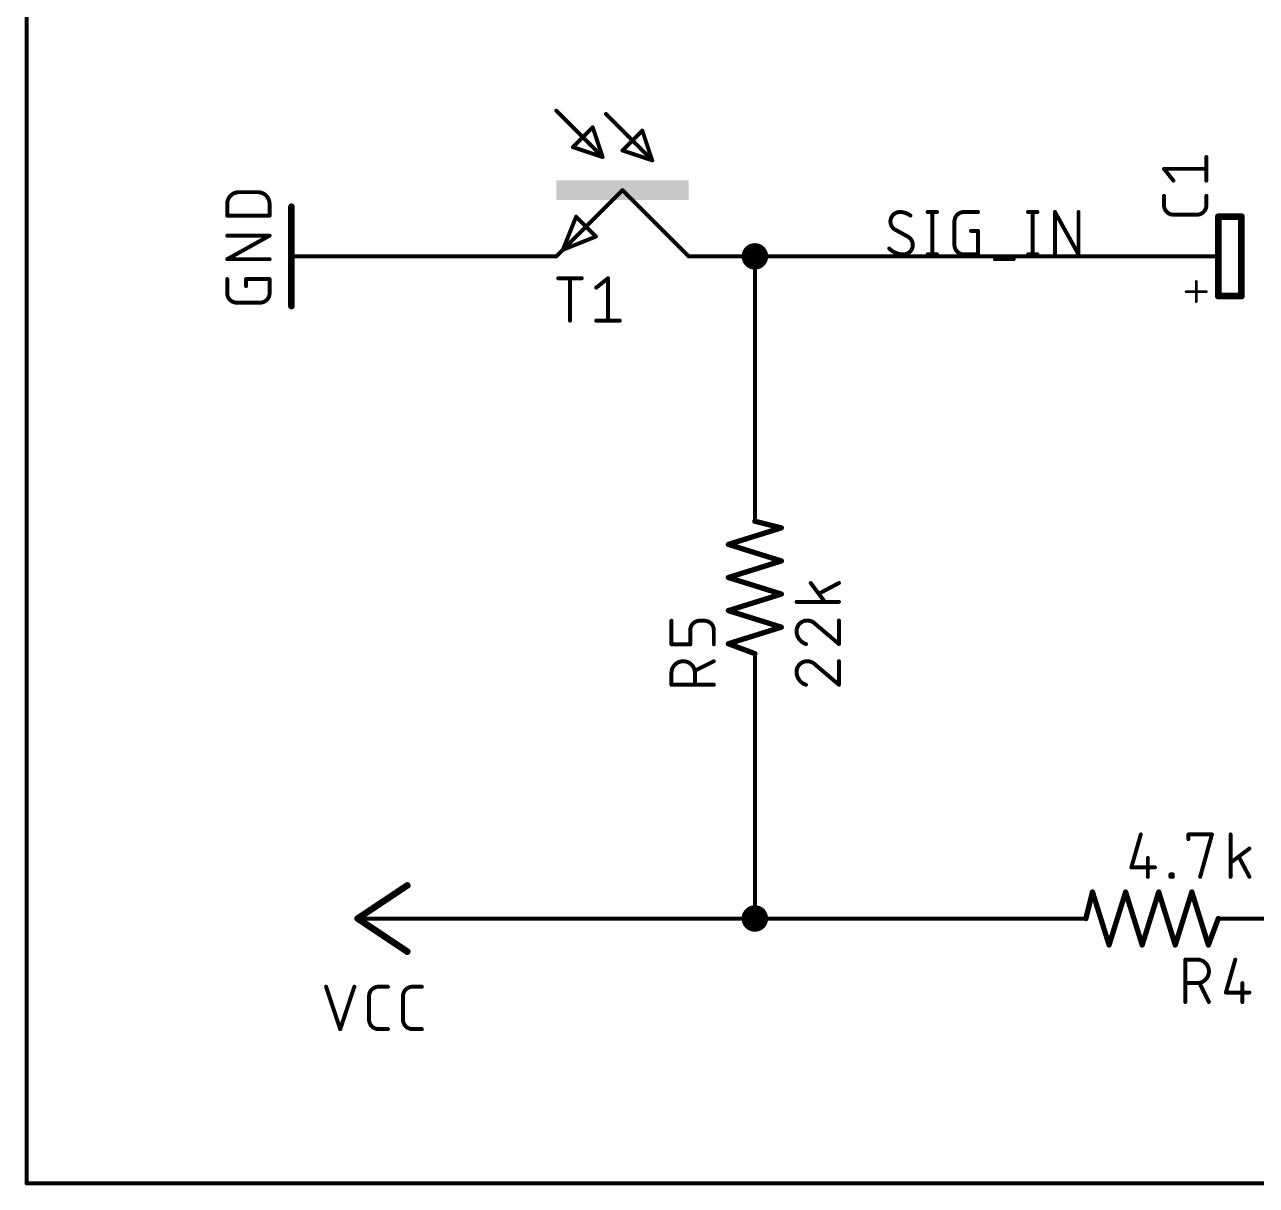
# Model space of a CAD drawing. Extents: x 0 to 150, y 0 to 89.
# Drawn here: x -0.08 to 47.18, y -0.08 to 44.45 of the extents above; entities that cross this region are included whole.
import ezdxf

# ---------------------------------------------------------------- set-up
doc = ezdxf.new("R2010")
doc.units = 0
for name, color, linetype in [('91', 122, 'CONTINUOUS'), ('94', 12, 'CONTINUOUS'), ('95', 251, 'CONTINUOUS'), ('96', 251, 'CONTINUOUS'), ('97', 251, 'CONTINUOUS')]:
    doc.layers.add(name, color=color, linetype=linetype)

# ---------------------------------------------------------------- blocks, each defined once
blk = doc.blocks.new('RECT')
blk.add_solid([(-0.5, -0.5), (0.5, -0.5), (-0.5, 0.5), (0.5, 0.5)])

msp = doc.modelspace()

# ---------------------------------------------------------------- linework, layer by layer
at = {"layer": '91'}
for points, const_width in [([(27.94, 35.306, 1), (27.94, 35.814, 1), (27.94, 35.306)], 0.508), ([(12.7, 35.5981, 1), (12.7, 35.5219)], 0.0762), ([(17.78, 35.5219, 1), (17.78, 35.5981)], 0.0762), ([(27.9781, 35.56, 1), (27.9019, 35.56)], 0.0762), ([(27.94, 35.5981, 1), (27.94, 35.5219)], 0.0762), ([(43.18, 35.5219, 1), (43.18, 35.5981)], 0.0762), ([(27.9019, 27.94, 1), (27.9781, 27.94)], 0.0762), ([(27.9781, 17.78, 1), (27.9019, 17.78)], 0.0762), ([(27.94, 9.906, 1), (27.94, 10.414, 1), (27.94, 9.906)], 0.508), ([(15.24, 10.1981, 1), (15.24, 10.1219)], 0.0762), ([(27.94, 10.1981, 1), (27.94, 10.1219)], 0.0762), ([(27.9019, 10.16, 1), (27.9781, 10.16)], 0.0762), ([(27.94, 10.1219, 1), (27.94, 10.1981)], 0.0762), ([(38.1, 10.1219, 1), (38.1, 10.1981)], 0.0762)]:
    msp.add_lwpolyline(points, format="xyb", dxfattribs=dict(at, const_width=const_width))
at = {"layer": '91', "const_width": 0.1524}
for points in [[(17.78, 35.56), (12.7, 35.56)], [(27.94, 27.94), (27.94, 35.56)], [(43.18, 35.56), (27.94, 35.56)], [(27.94, 17.78), (27.94, 10.16)], [(27.94, 10.16), (15.24, 10.16)], [(38.1, 10.16), (27.94, 10.16)]]:
    msp.add_lwpolyline(points, dxfattribs=at)
at = {"layer": '94'}
for points, const_width in [([(20.32, 41.148), (22.098, 39.37)], 0.1524), ([(22.225, 41.021), (24.003, 39.243)], 0.1524), ([(21.717, 40.513), (20.955, 39.751)], 0.1524), ([(22.098, 39.37), (21.717, 40.513)], 0.1524), ([(23.622, 40.386), (22.86, 39.624)], 0.1524), ([(24.003, 39.243), (23.622, 40.386)], 0.1524), ([(20.955, 39.751), (22.098, 39.37)], 0.1524), ([(22.86, 39.624), (24.003, 39.243)], 0.1524), ([(22.86, 38.1), (20.574, 35.814)], 0.1524), ([(25.4, 35.56), (22.86, 38.1)], 0.1524), ([(10.16, 37.465), (10.16, 33.655)], 0.254), ([(20.574, 35.814), (21.082, 37.084)], 0.1524), ([(21.082, 37.084), (21.844, 36.322)], 0.1524), ([(46.609, 37.084), (45.72, 37.084)], 0.254), ([(45.72, 34.036), (45.72, 37.084)], 0.254), ([(46.609, 34.036), (46.609, 37.084)], 0.254), ([(21.844, 36.322), (20.574, 35.814)], 0.1524), ([(12.7, 35.56), (10.16, 35.56)], 0.1524), ([(17.78, 35.56), (20.32, 35.56)], 0.1524), ([(20.574, 35.814), (20.32, 35.56)], 0.1524), ([(27.94, 35.56), (25.4, 35.56)], 0.1524), ([(43.18, 35.56), (45.72, 35.56)], 0.1524), ([(44.8733, 33.8215), (44.8733, 34.6004)], 0.1016), ([(44.4839, 34.211), (45.2628, 34.211)], 0.1016), ([(45.72, 34.036), (46.609, 34.036)], 0.254), ([(27.94, 27.94), (27.94, 25.4)], 0.1524), ([(26.924, 24.511), (28.956, 25.146)], 0.2032), ([(28.956, 25.146), (27.94, 25.4)], 0.2032), ([(28.956, 23.876), (26.924, 24.511)], 0.2032), ([(26.924, 23.241), (28.956, 23.876)], 0.2032), ([(28.956, 22.606), (26.924, 23.241)], 0.2032), ([(26.924, 21.971), (28.956, 22.606)], 0.2032), ([(28.956, 21.336), (26.924, 21.971)], 0.2032), ([(26.924, 20.701), (28.956, 21.336)], 0.2032), ([(27.94, 20.32), (26.924, 20.701)], 0.2032), ([(27.94, 17.78), (27.94, 20.32)], 0.1524), ([(14.605, 11.43), (12.7, 10.16)], 0.254), ([(40.894, 11.176), (40.64, 10.16)], 0.2032), ([(41.529, 9.144), (40.894, 11.176)], 0.2032), ([(42.164, 11.176), (41.529, 9.144)], 0.2032), ([(42.799, 9.144), (42.164, 11.176)], 0.2032), ([(43.434, 11.176), (42.799, 9.144)], 0.2032), ([(44.069, 9.144), (43.434, 11.176)], 0.2032), ([(44.704, 11.176), (44.069, 9.144)], 0.2032), ([(45.339, 9.144), (44.704, 11.176)], 0.2032), ([(12.7, 10.16), (14.605, 8.89)], 0.254), ([(15.24, 10.16), (12.7, 10.16)], 0.1524), ([(38.1, 10.16), (40.64, 10.16)], 0.1524), ([(45.72, 10.16), (45.339, 9.144)], 0.2032), ([(48.26, 10.16), (45.72, 10.16)], 0.1524)]:
    msp.add_lwpolyline(points, dxfattribs=dict(at, const_width=const_width))
for points, const_width in [([(20.3469, 41.1749, 1), (20.2931, 41.1211)], 0.0762), ([(22.2519, 41.0479, 1), (22.1981, 40.9941)], 0.0762), ([(21.7531, 40.525, 1), (21.6809, 40.501)], 0.0762), ([(21.7439, 40.4861, 1), (21.6901, 40.5399)], 0.0762), ([(23.6581, 40.398, 1), (23.5859, 40.374)], 0.0762), ([(23.6489, 40.3591, 1), (23.5951, 40.4129)], 0.0762), ([(20.967, 39.7871, 1), (20.943, 39.7149)], 0.0762), ([(20.9281, 39.7779, 1), (20.9819, 39.7241)], 0.0762), ([(22.872, 39.6601, 1), (22.848, 39.5879)], 0.0762), ([(22.0619, 39.358, 1), (22.1341, 39.382)], 0.0762), ([(22.0711, 39.3431, 1), (22.1249, 39.3969)], 0.0762), ([(22.086, 39.3339, 1), (22.11, 39.4061)], 0.0762), ([(22.8331, 39.6509, 1), (22.8869, 39.5971)], 0.0762), ([(23.9669, 39.231, 1), (24.0391, 39.255)], 0.0762), ([(23.9761, 39.2161, 1), (24.0299, 39.2699)], 0.0762), ([(23.991, 39.2069, 1), (24.015, 39.2791)], 0.0762), ([(22.8869, 38.1269, 1), (22.8331, 38.0731)], 0.0762), ([(22.8869, 38.0731, 1), (22.8331, 38.1269)], 0.0762), ([(10.2235, 37.465, 1), (10.0965, 37.465)], 0.127), ([(21.1089, 37.1109, 1), (21.0551, 37.0571)], 0.0762), ([(21.1174, 37.0699, 1), (21.0466, 37.0981)], 0.0762), ([(45.72, 37.1475, 1), (45.72, 37.0205)], 0.127), ([(45.7835, 37.084, 1), (45.6565, 37.084)], 0.127), ([(46.6725, 37.084, 1), (46.5455, 37.084)], 0.127), ([(46.609, 37.0205, 1), (46.609, 37.1475)], 0.127), ([(21.8581, 36.2866, 1), (21.8299, 36.3574)], 0.0762), ([(21.8171, 36.2951, 1), (21.8709, 36.3489)], 0.0762), ([(10.16, 35.5981, 1), (10.16, 35.5219)], 0.0762), ([(12.7, 35.5219, 1), (12.7, 35.5981)], 0.0762), ([(17.78, 35.5981, 1), (17.78, 35.5219)], 0.0762), ([(20.2931, 35.5869, 1), (20.3469, 35.5331)], 0.0762), ([(20.32, 35.5219, 1), (20.32, 35.5981)], 0.0762), ([(20.5599, 35.8494, 1), (20.5881, 35.7786)], 0.0762), ([(20.5386, 35.8281, 1), (20.6094, 35.7999)], 0.0762), ([(20.5471, 35.8409, 1), (20.6009, 35.7871)], 0.0762), ([(20.6009, 35.7871, 1), (20.5471, 35.8409)], 0.0762), ([(25.4, 35.5981, 1), (25.4, 35.5219)], 0.0762), ([(25.3731, 35.5331, 1), (25.4269, 35.5869)], 0.0762), ([(27.94, 35.5219, 1), (27.94, 35.5981)], 0.0762), ([(43.18, 35.5981, 1), (43.18, 35.5219)], 0.0762), ([(45.72, 35.5219, 1), (45.72, 35.5981)], 0.0762), ([(44.8987, 34.6004, 1), (44.8479, 34.6004)], 0.0508), ([(44.4839, 34.2364, 1), (44.4839, 34.1856)], 0.0508), ([(45.2628, 34.1856, 1), (45.2628, 34.2364)], 0.0508), ([(45.72, 34.0995, 1), (45.72, 33.9725)], 0.127), ([(45.6565, 34.036, 1), (45.7835, 34.036)], 0.127), ([(46.5455, 34.036, 1), (46.6725, 34.036)], 0.127), ([(46.609, 33.9725, 1), (46.609, 34.0995)], 0.127), ([(10.0965, 33.655, 1), (10.2235, 33.655)], 0.127), ([(44.8479, 33.8215, 1), (44.8987, 33.8215)], 0.0508), ([(27.9781, 27.94, 1), (27.9019, 27.94)], 0.0762), ([(27.9523, 25.4493, 1), (27.9277, 25.3507)], 0.1016), ([(27.9019, 25.4, 1), (27.9781, 25.4)], 0.0762), ([(28.9712, 25.0975, 1), (28.9408, 25.1945)], 0.1016), ([(28.9437, 25.0967, 1), (28.9683, 25.1953)], 0.1016), ([(26.9392, 24.5595, 1), (26.9088, 24.4625)], 0.1016), ([(26.9088, 24.5595, 1), (26.9392, 24.4625)], 0.1016), ([(28.9712, 23.8275, 1), (28.9408, 23.9245)], 0.1016), ([(28.9408, 23.8275, 1), (28.9712, 23.9245)], 0.1016), ([(26.9392, 23.2895, 1), (26.9088, 23.1925)], 0.1016), ([(26.9088, 23.2895, 1), (26.9392, 23.1925)], 0.1016), ([(28.9712, 22.5575, 1), (28.9408, 22.6545)], 0.1016), ([(28.9408, 22.5575, 1), (28.9712, 22.6545)], 0.1016), ([(26.9392, 22.0195, 1), (26.9088, 21.9225)], 0.1016), ([(26.9088, 22.0195, 1), (26.9392, 21.9225)], 0.1016), ([(28.9712, 21.2875, 1), (28.9408, 21.3845)], 0.1016), ([(28.9408, 21.2875, 1), (28.9712, 21.3845)], 0.1016), ([(26.9418, 20.7486, 1), (26.9062, 20.6534)], 0.1016), ([(26.9088, 20.7495, 1), (26.9392, 20.6525)], 0.1016), ([(27.9781, 20.32, 1), (27.9019, 20.32)], 0.0762), ([(27.9222, 20.2724, 1), (27.9578, 20.3676)], 0.1016), ([(27.9019, 17.78, 1), (27.9781, 17.78)], 0.0762), ([(14.6402, 11.3772, 1), (14.5698, 11.4828)], 0.127), ([(40.9425, 11.1912, 1), (40.8455, 11.1608)], 0.1016), ([(40.9433, 11.1637, 1), (40.8447, 11.1883)], 0.1016), ([(42.2125, 11.1912, 1), (42.1155, 11.1608)], 0.1016), ([(42.2125, 11.1608, 1), (42.1155, 11.1912)], 0.1016), ([(43.4825, 11.1912, 1), (43.3855, 11.1608)], 0.1016), ([(43.4825, 11.1608, 1), (43.3855, 11.1912)], 0.1016), ([(44.7525, 11.1912, 1), (44.6555, 11.1608)], 0.1016), ([(44.7525, 11.1608, 1), (44.6555, 11.1912)], 0.1016), ([(12.7352, 10.2128, 1), (12.6648, 10.1072)], 0.127), ([(12.6648, 10.2128, 1), (12.7352, 10.1072)], 0.127), ([(12.7, 10.1981, 1), (12.7, 10.1219)], 0.0762), ([(15.24, 10.1219, 1), (15.24, 10.1981)], 0.0762), ([(38.1, 10.1981, 1), (38.1, 10.1219)], 0.0762), ([(40.5907, 10.1723, 1), (40.6893, 10.1477)], 0.1016), ([(40.64, 10.1219, 1), (40.64, 10.1981)], 0.0762), ([(45.7676, 10.1422, 1), (45.6724, 10.1778)], 0.1016), ([(45.72, 10.1981, 1), (45.72, 10.1219)], 0.0762), ([(14.5698, 8.8372, 1), (14.6402, 8.9428)], 0.127), ([(41.4805, 9.1592, 1), (41.5775, 9.1288)], 0.1016), ([(41.4805, 9.1288, 1), (41.5775, 9.1592)], 0.1016), ([(42.7505, 9.1592, 1), (42.8475, 9.1288)], 0.1016), ([(42.7505, 9.1288, 1), (42.8475, 9.1592)], 0.1016), ([(44.0205, 9.1592, 1), (44.1175, 9.1288)], 0.1016), ([(44.0205, 9.1288, 1), (44.1175, 9.1592)], 0.1016), ([(45.2914, 9.1618, 1), (45.3866, 9.1262)], 0.1016), ([(45.2905, 9.1288, 1), (45.3875, 9.1592)], 0.1016)]:
    msp.add_lwpolyline(points, format="xyb", dxfattribs=dict(at, const_width=const_width))
at = {"layer": '95', "const_width": 0.1524}
for points in [[(45.2628, 38.4668), (45.2628, 39.3699)], [(43.9984, 38.4668), (43.6372, 38.9183)], [(43.6372, 38.9183), (45.2628, 38.9183)], [(43.6372, 37.5214), (43.6372, 37.8827)], [(45.2628, 37.8827), (45.2628, 37.5214)], [(34.5655, 37.2618), (34.9268, 37.2618)], [(34.7461, 37.2618), (34.7461, 35.6362)], [(35.9584, 37.2618), (36.5003, 37.2618)], [(38.4212, 37.2618), (38.7825, 37.2618)], [(38.6018, 37.2618), (38.6018, 35.6362)], [(39.4529, 35.6362), (39.4529, 37.2618)], [(39.4529, 37.2618), (40.356, 35.6362)], [(40.356, 35.6362), (40.356, 37.2618)], [(35.5972, 35.9974), (35.5972, 36.9006)], [(44.9016, 37.1602), (43.9984, 37.1602)], [(33.8187, 36.3135), (33.322, 36.5845)], [(36.2294, 36.5393), (36.5003, 36.5393)], [(36.5003, 36.5393), (36.5003, 35.6362)], [(34.5655, 35.6362), (34.9268, 35.6362)], [(36.5003, 35.6362), (35.9584, 35.6362)], [(37.1464, 35.4556), (37.8689, 35.4556)], [(38.4212, 35.6362), (38.7825, 35.6362)], [(20.3962, 34.7218), (21.2993, 34.7218)], [(20.8478, 33.0962), (20.8478, 34.7218)], [(21.8551, 34.3606), (22.3067, 34.7218)], [(22.3067, 34.7218), (22.3067, 33.0962)], [(21.8551, 33.0962), (22.7582, 33.0962)], [(24.7396, 20.6802), (24.7396, 21.5833)], [(25.4621, 21.222), (25.4621, 20.6802)], [(26.004, 21.5833), (25.8233, 21.5833)], [(26.3652, 20.6802), (26.3652, 21.222)], [(25.4621, 20.6802), (24.7396, 20.6802)], [(26.3652, 20.0293), (25.6427, 19.6681)], [(24.7396, 19.1262), (24.7396, 19.5778)], [(25.6427, 19.5778), (25.6427, 19.1262)], [(26.3652, 19.1262), (24.7396, 19.1262)], [(44.4567, 6.9596), (44.4567, 8.5852)], [(44.4567, 8.5852), (44.9083, 8.5852)], [(46.3719, 8.5852), (46.0107, 7.3208)], [(44.9083, 7.6821), (44.4567, 7.6821)], [(45.3598, 6.9596), (44.9986, 7.6821)], [(46.6429, 7.6821), (46.6429, 6.9596)], [(46.0107, 7.3208), (46.9138, 7.3208)]]:
    msp.add_lwpolyline(points, dxfattribs=at)
at = {"layer": '95'}
for points, const_width in [([(45.3009, 39.3699, 1), (45.2247, 39.3699)], 0.0762), ([(43.667, 38.9421, 1), (43.6074, 38.8945)], 0.0762), ([(43.6372, 38.9564, 1), (43.6372, 38.8802)], 0.0762), ([(45.2628, 38.8802, 1), (45.2628, 38.9564)], 0.0762), ([(43.9687, 38.4429, 1), (44.0282, 38.4906)], 0.0762), ([(45.2247, 38.4668, 1), (45.3009, 38.4668)], 0.0762), ([(43.6753, 37.8827, 1), (43.5991, 37.8827)], 0.0762), ([(45.3009, 37.8827, 1), (45.2247, 37.8827)], 0.0762), ([(33.5026, 37.2618, 0.4142), (33.1414, 36.9006)], 0.1524), ([(33.909, 37.1263, 0.1623), (33.5026, 37.2618)], 0.1524), ([(33.5026, 37.2999, 1), (33.5026, 37.2237)], 0.0762), ([(33.5026, 37.2237, 1), (33.5026, 37.2999)], 0.0762), ([(34.5655, 37.2999, 1), (34.5655, 37.2237)], 0.0762), ([(34.7842, 37.2618, 1), (34.708, 37.2618)], 0.0762), ([(34.9268, 37.2237, 1), (34.9268, 37.2999)], 0.0762), ([(35.9584, 37.2618, 0.4142), (35.5972, 36.9006)], 0.1524), ([(35.9584, 37.2999, 1), (35.9584, 37.2237)], 0.0762), ([(35.9584, 37.2237, 1), (35.9584, 37.2999)], 0.0762), ([(36.5003, 37.2237, 1), (36.5003, 37.2999)], 0.0762), ([(38.4212, 37.2999, 1), (38.4212, 37.2237)], 0.0762), ([(38.6399, 37.2618, 1), (38.5637, 37.2618)], 0.0762), ([(38.7825, 37.2237, 1), (38.7825, 37.2999)], 0.0762), ([(39.491, 37.2618, 1), (39.4148, 37.2618)], 0.0762), ([(39.4862, 37.2803, 1), (39.4196, 37.2433)], 0.0762), ([(40.3941, 37.2618, 1), (40.3179, 37.2618)], 0.0762), ([(43.6372, 37.5214, 0.4142), (43.9984, 37.1602)], 0.1524), ([(43.6753, 37.5214, 1), (43.5991, 37.5214)], 0.0762), ([(43.5991, 37.5214, 1), (43.6753, 37.5214)], 0.0762), ([(44.9016, 37.1602, 0.4142), (45.2628, 37.5214)], 0.1524), ([(45.3009, 37.5214, 1), (45.2247, 37.5214)], 0.0762), ([(45.2247, 37.5214, 1), (45.3009, 37.5214)], 0.0762), ([(33.1414, 36.9006, 0.2656), (33.322, 36.5845)], 0.1524), ([(33.1795, 36.9006, 1), (33.1033, 36.9006)], 0.0762), ([(33.1033, 36.9006, 1), (33.1795, 36.9006)], 0.0762), ([(33.8861, 37.0959, 1), (33.9319, 37.1568)], 0.0762), ([(35.6353, 36.9006, 1), (35.5591, 36.9006)], 0.0762), ([(35.5591, 36.9006, 1), (35.6353, 36.9006)], 0.0762), ([(43.9984, 37.1983, 1), (43.9984, 37.1221)], 0.0762), ([(43.9984, 37.1221, 1), (43.9984, 37.1983)], 0.0762), ([(44.9016, 37.1983, 1), (44.9016, 37.1221)], 0.0762), ([(44.9016, 37.1221, 1), (44.9016, 37.1983)], 0.0762), ([(33.3402, 36.6179, 1), (33.3037, 36.551)], 0.0762), ([(33.3026, 36.5516, 1), (33.3413, 36.6173)], 0.0762), ([(33.838, 36.3464, 1), (33.7993, 36.2807)], 0.0762), ([(33.9993, 35.9974, 0.2656), (33.8187, 36.3135)], 0.1524), ([(36.2294, 36.5774, 1), (36.2294, 36.5012)], 0.0762), ([(36.5384, 36.5393, 1), (36.4622, 36.5393)], 0.0762), ([(36.5003, 36.5012, 1), (36.5003, 36.5774)], 0.0762), ([(33.0962, 35.862, 0.2), (33.6381, 35.6362)], 0.1524), ([(33.1233, 35.8888, 1), (33.0691, 35.8351)], 0.0762), ([(33.6381, 35.6362, 0.4142), (33.9993, 35.9974)], 0.1524), ([(33.8004, 36.2801, 1), (33.8369, 36.347)], 0.0762), ([(34.0374, 35.9974, 1), (33.9612, 35.9974)], 0.0762), ([(33.9612, 35.9974, 1), (34.0374, 35.9974)], 0.0762), ([(35.5972, 35.9974, 0.4142), (35.9584, 35.6362)], 0.1524), ([(35.6353, 35.9974, 1), (35.5591, 35.9974)], 0.0762), ([(35.5591, 35.9974, 1), (35.6353, 35.9974)], 0.0762), ([(33.6381, 35.6743, 1), (33.6381, 35.5981)], 0.0762), ([(33.6381, 35.5981, 1), (33.6381, 35.6743)], 0.0762), ([(34.5655, 35.6743, 1), (34.5655, 35.5981)], 0.0762), ([(34.708, 35.6362, 1), (34.7842, 35.6362)], 0.0762), ([(34.9268, 35.5981, 1), (34.9268, 35.6743)], 0.0762), ([(35.9584, 35.6743, 1), (35.9584, 35.5981)], 0.0762), ([(35.9584, 35.5981, 1), (35.9584, 35.6743)], 0.0762), ([(36.4622, 35.6362, 1), (36.5384, 35.6362)], 0.0762), ([(36.5003, 35.5981, 1), (36.5003, 35.6743)], 0.0762), ([(37.1464, 35.4937, 1), (37.1464, 35.4175)], 0.0762), ([(37.8689, 35.4175, 1), (37.8689, 35.4937)], 0.0762), ([(38.4212, 35.6743, 1), (38.4212, 35.5981)], 0.0762), ([(38.5637, 35.6362, 1), (38.6399, 35.6362)], 0.0762), ([(38.7825, 35.5981, 1), (38.7825, 35.6743)], 0.0762), ([(39.4148, 35.6362, 1), (39.491, 35.6362)], 0.0762), ([(40.3179, 35.6362, 1), (40.3941, 35.6362)], 0.0762), ([(40.3227, 35.6177, 1), (40.3893, 35.6547)], 0.0762), ([(20.3962, 34.7599, 1), (20.3962, 34.6837)], 0.0762), ([(20.8859, 34.7218, 1), (20.8097, 34.7218)], 0.0762), ([(21.2993, 34.6837, 1), (21.2993, 34.7599)], 0.0762), ([(22.3448, 34.7218, 1), (22.2686, 34.7218)], 0.0762), ([(22.3305, 34.692, 1), (22.2829, 34.7516)], 0.0762), ([(21.8313, 34.3903, 1), (21.8789, 34.3308)], 0.0762), ([(20.8097, 33.0962, 1), (20.8859, 33.0962)], 0.0762), ([(21.8551, 33.1343, 1), (21.8551, 33.0581)], 0.0762), ([(22.2686, 33.0962, 1), (22.3448, 33.0962)], 0.0762), ([(22.7582, 33.0581, 1), (22.7582, 33.1343)], 0.0762), ([(24.7777, 21.5833, 1), (24.7015, 21.5833)], 0.0762), ([(25.8233, 21.5833, 0.4142), (25.4621, 21.222)], 0.1524), ([(25.5002, 21.222, 1), (25.424, 21.222)], 0.0762), ([(25.8233, 21.6214, 1), (25.8233, 21.5452)], 0.0762), ([(25.8233, 21.5452, 1), (25.8233, 21.6214)], 0.0762), ([(26.3652, 21.222, 0.4142), (26.004, 21.5833)], 0.1524), ([(26.004, 21.6214, 1), (26.004, 21.5452)], 0.0762), ([(26.004, 21.5452, 1), (26.004, 21.6214)], 0.0762), ([(26.4033, 21.222, 1), (26.3271, 21.222)], 0.0762), ([(25.424, 21.222, 1), (25.5002, 21.222)], 0.0762), ([(26.3271, 21.222, 1), (26.4033, 21.222)], 0.0762), ([(24.7396, 20.7183, 1), (24.7396, 20.6421)], 0.0762), ([(24.7015, 20.6802, 1), (24.7777, 20.6802)], 0.0762), ([(25.424, 20.6802, 1), (25.5002, 20.6802)], 0.0762), ([(25.4621, 20.6421, 1), (25.4621, 20.7183)], 0.0762), ([(26.3271, 20.6802, 1), (26.4033, 20.6802)], 0.0762), ([(25.6427, 19.5778, 1), (24.7396, 19.5778)], 0.1524), ([(26.3822, 19.9952, 1), (26.3482, 20.0634)], 0.0762), ([(24.7777, 19.5778, 1), (24.7015, 19.5778)], 0.0762), ([(24.7015, 19.5778, 1), (24.7777, 19.5778)], 0.0762), ([(25.6808, 19.5778, 1), (25.6046, 19.5778)], 0.0762), ([(25.6046, 19.5778, 1), (25.6808, 19.5778)], 0.0762), ([(25.6257, 19.7021, 1), (25.6598, 19.634)], 0.0762), ([(24.7396, 19.1643, 1), (24.7396, 19.0881)], 0.0762), ([(24.7015, 19.1262, 1), (24.7777, 19.1262)], 0.0762), ([(25.6046, 19.1262, 1), (25.6808, 19.1262)], 0.0762), ([(26.3652, 19.0881, 1), (26.3652, 19.1643)], 0.0762), ([(44.4948, 8.5852, 1), (44.4186, 8.5852)], 0.0762), ([(44.4567, 8.6233, 1), (44.4567, 8.5471)], 0.0762), ([(44.9083, 7.6821, 1), (44.9083, 8.5852)], 0.1524), ([(44.9083, 8.6233, 1), (44.9083, 8.5471)], 0.0762), ([(44.9083, 8.5471, 1), (44.9083, 8.6233)], 0.0762), ([(46.4086, 8.5747, 1), (46.3353, 8.5957)], 0.0762), ([(44.4567, 7.7202, 1), (44.4567, 7.644)], 0.0762), ([(44.9083, 7.7202, 1), (44.9083, 7.644)], 0.0762), ([(44.9083, 7.644, 1), (44.9083, 7.7202)], 0.0762), ([(45.0327, 7.6991, 1), (44.9645, 7.665)], 0.0762), ([(46.681, 7.6821, 1), (46.6048, 7.6821)], 0.0762), ([(46.0107, 7.3589, 1), (46.0107, 7.2827)], 0.0762), ([(45.9741, 7.3313, 1), (46.0473, 7.3104)], 0.0762), ([(46.9138, 7.2827, 1), (46.9138, 7.3589)], 0.0762), ([(44.4186, 6.9596, 1), (44.4948, 6.9596)], 0.0762), ([(45.3258, 6.9426, 1), (45.3939, 6.9766)], 0.0762), ([(46.6048, 6.9596, 1), (46.681, 6.9596)], 0.0762)]:
    msp.add_lwpolyline(points, format="xyb", dxfattribs=dict(at, const_width=const_width))
at = {"layer": '96'}
for points, const_width in [([(8.1478, 38.0238, 0.4142), (7.6962, 37.5722)], 0.1524), ([(8.1478, 38.0619, 1), (8.1478, 37.9857)], 0.0762), ([(8.1478, 37.9857, 1), (8.1478, 38.0619)], 0.0762), ([(9.3218, 37.5722, 0.4142), (8.8702, 38.0238)], 0.1524), ([(8.8702, 38.0619, 1), (8.8702, 37.9857)], 0.0762), ([(8.8702, 37.9857, 1), (8.8702, 38.0619)], 0.0762), ([(7.7343, 37.5722, 1), (7.6581, 37.5722)], 0.0762), ([(7.6581, 37.5722, 1), (7.7343, 37.5722)], 0.0762), ([(9.3599, 37.5722, 1), (9.2837, 37.5722)], 0.0762), ([(9.2837, 37.5722, 1), (9.3599, 37.5722)], 0.0762), ([(7.6962, 37.1588, 1), (7.6962, 37.0826)], 0.0762), ([(7.6581, 37.1207, 1), (7.7343, 37.1207)], 0.0762), ([(9.2837, 37.1207, 1), (9.3599, 37.1207)], 0.0762), ([(9.3218, 37.0826, 1), (9.3218, 37.1588)], 0.0762), ([(7.6962, 36.3946, 1), (7.6962, 36.3184)], 0.0762), ([(9.3403, 36.3232, 1), (9.3033, 36.3898)], 0.0762), ([(9.3218, 36.3184, 1), (9.3218, 36.3946)], 0.0762), ([(7.6962, 35.4915, 1), (7.6962, 35.4153)], 0.0762), ([(7.6777, 35.4867, 1), (7.7147, 35.4201)], 0.0762), ([(9.3218, 35.4153, 1), (9.3218, 35.4915)], 0.0762), ([(7.7343, 34.6891, 1), (7.6581, 34.6891)], 0.0762), ([(8.4568, 34.6891, 1), (8.3806, 34.6891)], 0.0762), ([(8.4187, 34.7272, 1), (8.4187, 34.651)], 0.0762), ([(9.3599, 34.6891, 1), (9.2837, 34.6891)], 0.0762), ([(9.3218, 34.651, 1), (9.3218, 34.7272)], 0.0762), ([(7.6962, 34.1473, 0.4142), (8.0574, 33.786)], 0.1524), ([(7.7343, 34.1473, 1), (7.6581, 34.1473)], 0.0762), ([(7.6581, 34.1473, 1), (7.7343, 34.1473)], 0.0762), ([(8.3806, 34.4182, 1), (8.4568, 34.4182)], 0.0762), ([(8.9606, 33.786, 0.4142), (9.3218, 34.1473)], 0.1524), ([(9.3599, 34.1473, 1), (9.2837, 34.1473)], 0.0762), ([(9.2837, 34.1473, 1), (9.3599, 34.1473)], 0.0762), ([(8.0574, 33.8241, 1), (8.0574, 33.7479)], 0.0762), ([(8.0574, 33.7479, 1), (8.0574, 33.8241)], 0.0762), ([(8.9606, 33.8241, 1), (8.9606, 33.7479)], 0.0762), ([(8.9606, 33.7479, 1), (8.9606, 33.8241)], 0.0762), ([(30.1125, 23.0529, 1), (30.0516, 23.0072)], 0.0762), ([(30.3803, 22.6573, 1), (30.416, 22.5899)], 0.0762), ([(31.1836, 22.9963, 1), (31.148, 23.0637)], 0.0762), ([(29.5402, 22.3456, 1), (29.5402, 22.2694)], 0.0762), ([(30.5935, 22.2847, 1), (30.6544, 22.3304)], 0.0762), ([(31.1658, 22.2694, 1), (31.1658, 22.3456)], 0.0762), ([(29.9466, 21.5924, 0.4142), (29.5402, 21.186)], 0.1524), ([(30.2627, 21.457, 0.2053), (29.9466, 21.5924)], 0.1524), ([(29.9466, 21.6305, 1), (29.9466, 21.5543)], 0.0762), ([(29.9466, 21.5543, 1), (29.9466, 21.6305)], 0.0762), ([(30.2874, 21.486, 1), (30.238, 21.4279)], 0.0762), ([(30.2351, 21.4307, 1), (30.2903, 21.4832)], 0.0762), ([(31.2039, 21.5924, 1), (31.1277, 21.5924)], 0.0762), ([(29.5402, 21.186, 0.3252), (29.9014, 20.6893)], 0.1524), ([(29.5783, 21.186, 1), (29.5021, 21.186)], 0.0762), ([(29.5021, 21.186, 1), (29.5783, 21.186)], 0.0762), ([(29.8897, 20.6531, 1), (29.9132, 20.7256)], 0.0762), ([(31.1277, 20.6893, 1), (31.2039, 20.6893)], 0.0762), ([(31.1411, 20.6603, 1), (31.1905, 20.7184)], 0.0762), ([(29.9466, 20.0293, 0.4142), (29.5402, 19.6229)], 0.1524), ([(30.2627, 19.8938, 0.2053), (29.9466, 20.0293)], 0.1524), ([(29.9466, 20.0674, 1), (29.9466, 19.9912)], 0.0762), ([(29.9466, 19.9912, 1), (29.9466, 20.0674)], 0.0762), ([(30.2874, 19.9229, 1), (30.238, 19.8648)], 0.0762), ([(30.2351, 19.8676, 1), (30.2903, 19.9201)], 0.0762), ([(31.2039, 20.0293, 1), (31.1277, 20.0293)], 0.0762), ([(29.5402, 19.6229, 0.3252), (29.9014, 19.1262)], 0.1524), ([(29.5783, 19.6229, 1), (29.5021, 19.6229)], 0.0762), ([(29.5021, 19.6229, 1), (29.5783, 19.6229)], 0.0762), ([(29.8897, 19.09, 1), (29.9132, 19.1624)], 0.0762), ([(31.1277, 19.1262, 1), (31.2039, 19.1262)], 0.0762), ([(31.1411, 19.0972, 1), (31.1905, 19.1552)], 0.0762), ([(42.7826, 13.3753, 1), (42.7093, 13.3963)], 0.0762), ([(44.6112, 13.3858, 1), (44.535, 13.3858)], 0.0762), ([(44.5731, 13.4239, 1), (44.5731, 13.3477)], 0.0762), ([(44.535, 13.2052, 1), (44.6112, 13.2052)], 0.0762), ([(45.5129, 13.3756, 1), (45.4395, 13.396)], 0.0762), ([(45.4762, 13.3477, 1), (45.4762, 13.4239)], 0.0762), ([(46.2294, 13.3858, 1), (46.1532, 13.3858)], 0.0762), ([(46.9367, 12.8135, 1), (46.8909, 12.8744)], 0.0762), ([(43.055, 12.4827, 1), (42.9788, 12.4827)], 0.0762), ([(46.1685, 12.3325, 1), (46.2142, 12.2716)], 0.0762), ([(46.5411, 12.5457, 1), (46.4737, 12.51)], 0.0762), ([(42.3847, 12.1595, 1), (42.3847, 12.0833)], 0.0762), ([(42.3481, 12.1319, 1), (42.4214, 12.111)], 0.0762), ([(43.2878, 12.0833, 1), (43.2878, 12.1595)], 0.0762), ([(43.9234, 11.8505, 1), (43.8472, 11.8505)], 0.0762), ([(43.8853, 11.8886, 1), (43.8853, 11.8124)], 0.0762), ([(43.8853, 11.7983, 1), (43.8853, 11.7221)], 0.0762), ([(44.0137, 11.8505, 1), (43.9375, 11.8505)], 0.0762), ([(43.9756, 11.8124, 1), (43.9756, 11.8886)], 0.0762), ([(43.9756, 11.7221, 1), (43.9756, 11.7983)], 0.0762), ([(46.8801, 11.7424, 1), (46.9475, 11.778)], 0.0762), ([(42.9788, 11.7602, 1), (43.055, 11.7602)], 0.0762), ([(43.8472, 11.7602, 1), (43.9234, 11.7602)], 0.0762), ([(43.9375, 11.7602, 1), (44.0137, 11.7602)], 0.0762), ([(44.9879, 11.7704, 1), (45.0614, 11.75)], 0.0762), ([(46.1532, 11.7602, 1), (46.2294, 11.7602)], 0.0762), ([(11.5254, 7.5558, 1), (11.4531, 7.5318)], 0.0762), ([(12.6091, 7.5318, 1), (12.5368, 7.5558)], 0.0762), ([(13.5, 7.5438, 0.4142), (13.1387, 7.1826)], 0.1524), ([(13.5, 7.5819, 1), (13.5, 7.5057)], 0.0762), ([(13.5, 7.5057, 1), (13.5, 7.5819)], 0.0762), ([(13.8612, 7.5057, 1), (13.8612, 7.5819)], 0.0762), ([(14.8026, 7.5438, 0.4142), (14.4413, 7.1826)], 0.1524), ([(14.8026, 7.5819, 1), (14.8026, 7.5057)], 0.0762), ([(14.8026, 7.5057, 1), (14.8026, 7.5819)], 0.0762), ([(15.1638, 7.5057, 1), (15.1638, 7.5819)], 0.0762), ([(13.1768, 7.1826, 1), (13.1006, 7.1826)], 0.0762), ([(13.1006, 7.1826, 1), (13.1768, 7.1826)], 0.0762), ([(14.4794, 7.1826, 1), (14.4032, 7.1826)], 0.0762), ([(14.4032, 7.1826, 1), (14.4794, 7.1826)], 0.0762), ([(13.1387, 6.2794, 0.4142), (13.5, 5.9182)], 0.1524), ([(13.1768, 6.2794, 1), (13.1006, 6.2794)], 0.0762), ([(13.1006, 6.2794, 1), (13.1768, 6.2794)], 0.0762), ([(14.4413, 6.2794, 0.4142), (14.8026, 5.9182)], 0.1524), ([(14.4794, 6.2794, 1), (14.4032, 6.2794)], 0.0762), ([(14.4032, 6.2794, 1), (14.4794, 6.2794)], 0.0762), ([(11.9949, 5.9302, 1), (12.0672, 5.9062)], 0.0762), ([(11.9949, 5.9062, 1), (12.0672, 5.9302)], 0.0762), ([(13.5, 5.9563, 1), (13.5, 5.8801)], 0.0762), ([(13.5, 5.8801, 1), (13.5, 5.9563)], 0.0762), ([(13.8612, 5.8801, 1), (13.8612, 5.9563)], 0.0762), ([(14.8026, 5.9563, 1), (14.8026, 5.8801)], 0.0762), ([(14.8026, 5.8801, 1), (14.8026, 5.9563)], 0.0762), ([(15.1638, 5.8801, 1), (15.1638, 5.9563)], 0.0762)]:
    msp.add_lwpolyline(points, format="xyb", dxfattribs=dict(at, const_width=const_width))
at = {"layer": '96', "const_width": 0.1524}
for points in [[(8.1478, 38.0238), (8.8702, 38.0238)], [(7.6962, 37.1207), (7.6962, 37.5722)], [(9.3218, 37.5722), (9.3218, 37.1207)], [(9.3218, 37.1207), (7.6962, 37.1207)], [(7.6962, 35.4534), (9.3218, 36.3565)], [(9.3218, 36.3565), (7.6962, 36.3565)], [(9.3218, 35.4534), (7.6962, 35.4534)], [(7.6962, 34.1473), (7.6962, 34.6891)], [(8.4187, 34.4182), (8.4187, 34.6891)], [(8.4187, 34.6891), (9.3218, 34.6891)], [(9.3218, 34.6891), (9.3218, 34.1473)], [(8.9606, 33.786), (8.0574, 33.786)], [(30.0821, 23.03), (30.6239, 22.3075)], [(31.1658, 23.03), (30.3982, 22.6236)], [(31.1658, 22.3075), (29.5402, 22.3075)], [(30.2627, 21.457), (31.1658, 20.6893)], [(31.1658, 20.6893), (31.1658, 21.5924)], [(30.2627, 19.8938), (31.1658, 19.1262)], [(31.1658, 19.1262), (31.1658, 20.0293)], [(42.746, 13.3858), (42.3847, 12.1214)], [(44.5731, 13.2052), (44.5731, 13.3858)], [(44.5731, 13.3858), (45.4762, 13.3858)], [(45.4762, 13.3858), (45.0247, 11.7602)], [(46.1913, 11.7602), (46.1913, 13.3858)], [(46.9138, 12.8439), (46.1913, 12.3021)], [(43.0169, 12.4827), (43.0169, 11.7602)], [(46.9138, 11.7602), (46.5074, 12.5278)], [(42.3847, 12.1214), (43.2878, 12.1214)], [(43.8853, 11.7602), (43.8853, 11.8505)], [(43.8853, 11.8505), (43.9756, 11.8505)], [(43.9756, 11.7602), (43.8853, 11.7602)], [(43.9756, 11.8505), (43.9756, 11.7602)], [(11.4892, 7.5438), (12.0311, 5.9182)], [(12.0311, 5.9182), (12.573, 7.5438)], [(13.5, 7.5438), (13.8612, 7.5438)], [(14.8026, 7.5438), (15.1638, 7.5438)], [(13.1387, 6.2794), (13.1387, 7.1826)], [(14.4413, 6.2794), (14.4413, 7.1826)], [(13.8612, 5.9182), (13.5, 5.9182)], [(15.1638, 5.9182), (14.8026, 5.9182)]]:
    msp.add_lwpolyline(points, dxfattribs=at)
at = {"layer": '97', "const_width": 0.1524}
for points in [[(0, 53.34), (0, 0)], [(0, 0), (149.86, 0)]]:
    msp.add_lwpolyline(points, dxfattribs=at)
at = {"layer": '97', "const_width": 0.0762}
for points in [[(0, 0.0381, 1), (0, -0.0381)], [(-0.0381, 0, 1), (0.0381, 0)]]:
    msp.add_lwpolyline(points, format="xyb", dxfattribs=at)

# ---------------------------------------------------------------- block references
at = {"layer": '94', "xscale": 0.762, "yscale": 5.08, "rotation": 270}
msp.add_blockref('RECT', (22.86, 38.1), dxfattribs=at)

doc.saveas('drawing.dxf')
